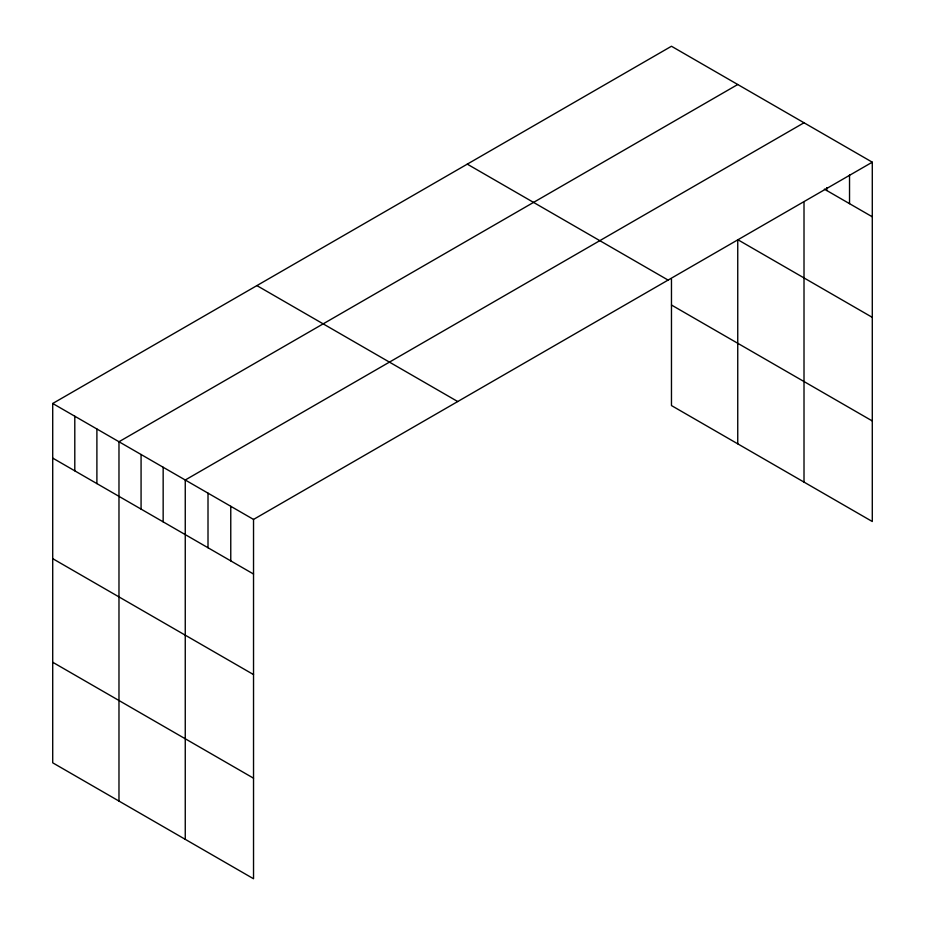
<?xml version="1.0" encoding="UTF-8"?>
<svg xmlns="http://www.w3.org/2000/svg" width="925" height="925" viewBox="0 0 925 925"><rect width="100%" height="100%" fill="white"/><g stroke="black" fill="none" stroke-linecap="round" stroke-linejoin="round"><path stroke-width="1.39" d="M872.287 162.187L253.531 519.434L253.531 878.75L52.713 762.813L52.713 403.485L671.469 46.25L872.287 162.187L872.287 521.515L671.469 405.566L671.469 279.119M737.745 84.51L118.978 441.745L118.978 801.073M804.01 122.771L185.254 480.006L185.254 839.333M824.372 189.139L872.287 216.797M872.287 317.356L737.745 239.667L737.745 443.827M467.275 164.141L668.093 280.078M671.469 305.019L872.287 420.956M256.907 285.605L457.725 401.542M52.713 403.485L253.531 519.434M52.713 458.095L253.531 574.032M52.713 558.654L253.531 674.591M52.713 662.254L253.531 778.191M849.532 174.917L849.532 203.662M826.765 187.648L826.765 190.515M804.01 202.517L804.01 482.087M230.764 506.287L230.764 560.897M208.009 493.152L208.009 547.762M163.158 467.252L163.158 521.862M141.074 454.499L141.074 509.108M96.894 428.992L96.894 483.602M74.798 416.238L74.798 470.848"/></g></svg>
